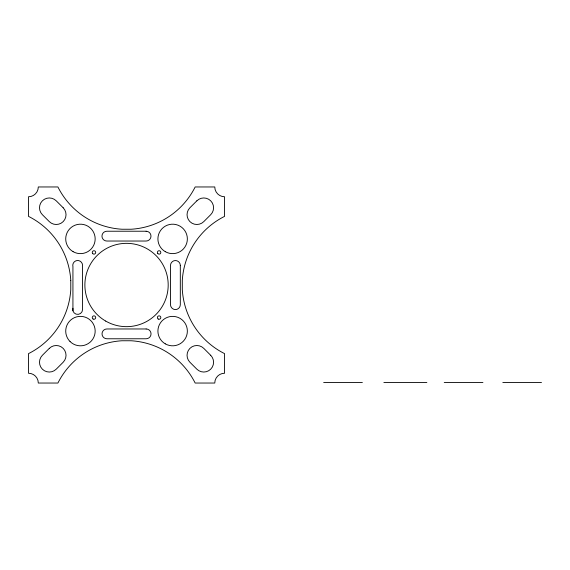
<?xml version="1.0" encoding="UTF-8"?>
<svg xmlns="http://www.w3.org/2000/svg" width="570" height="570" viewBox="0 0 570 570"><rect width="100%" height="100%" fill="white"/><g stroke="black" fill="none" stroke-linecap="round" stroke-linejoin="round"><path stroke-width="0.85" d="M72.931 308.242L72.931 310.785A4.902 4.902 0 0 0 82.564 309.51L82.564 265.399A4.902 4.902 0 0 0 77.028 260.54A4.902 4.902 0 0 0 72.931 266.667L72.931 310.785M323.667 382.456L362.363 382.456M383.867 382.456L426.866 382.456M444.237 382.456L482.933 382.456M502.804 382.456L541.5 382.456M180.312 265.449L180.312 304.665A4.902 4.902 0 0 1 175.41 309.567A4.902 4.902 0 0 1 170.508 304.665L170.508 265.456A4.902 4.902 0 0 1 175.41 260.547A4.902 4.902 0 0 1 180.312 265.449M70.773 280.404L70.773 289.596A76.729 76.729 0 0 1 28.5 353.628L28.5 373.236A9.804 9.804 0 0 1 38.304 383.04L57.912 383.04A76.729 76.729 0 0 1 121.937 340.76L131.136 340.76A76.729 76.729 0 0 1 195.161 383.04L214.769 383.04A9.804 9.804 0 0 1 224.573 373.236L224.573 353.628A76.729 76.729 0 0 1 182.3 289.596L182.3 280.404A76.729 76.729 0 0 1 224.573 216.372L224.573 196.764A9.804 9.804 0 0 1 214.769 186.96L195.161 186.96A76.729 76.729 0 0 1 131.136 229.24L121.937 229.24A76.729 76.729 0 0 1 57.912 186.96L38.304 186.96A9.804 9.804 0 0 1 28.5 196.764L28.5 216.372A76.729 76.729 0 0 1 70.773 280.404M49.298 348.377L42.365 355.31A9.804 9.804 0 0 0 42.365 369.175A9.804 9.804 0 0 0 56.231 369.175L63.163 362.242A9.804 9.804 0 0 0 63.163 348.377A9.804 9.804 0 0 0 49.298 348.377M196.849 200.825L189.917 207.758A9.804 9.804 0 0 0 189.917 221.623A9.804 9.804 0 0 0 203.782 221.623L210.708 214.691A9.804 9.804 0 0 0 210.708 200.825A9.804 9.804 0 0 0 196.849 200.825M146.084 231.228L106.868 231.228A4.902 4.902 0 0 0 101.966 236.13A4.902 4.902 0 0 0 106.875 241.032L146.084 241.032A4.902 4.902 0 0 0 150.986 236.13A4.902 4.902 0 0 0 146.084 231.228M146.141 328.968L106.925 328.968A4.902 4.902 0 0 0 102.023 333.878A4.902 4.902 0 0 0 106.932 338.772L146.141 338.772A4.902 4.902 0 0 0 151.043 333.87A4.902 4.902 0 0 0 146.141 328.968M63.163 207.758L56.231 200.825A9.804 9.804 0 0 0 42.365 200.825A9.804 9.804 0 0 0 42.365 214.691L49.298 221.623A9.804 9.804 0 0 0 63.163 221.623A9.804 9.804 0 0 0 63.163 207.758M210.708 355.31L203.782 348.377A9.804 9.804 0 0 0 189.917 348.377A9.804 9.804 0 0 0 189.917 362.242L196.849 369.175A9.804 9.804 0 0 0 210.708 369.175A9.804 9.804 0 0 0 210.708 355.31M70.032 341.508A14.727 14.727 0 0 0 94.67 334.904A14.727 14.727 0 0 0 76.629 316.87A14.727 14.727 0 0 0 70.032 341.508M93.117 319.05A1.717 1.717 0 0 0 95.689 317.561A1.717 1.717 0 0 0 93.117 316.079A1.717 1.717 0 0 0 93.117 319.05M165.272 343.845A14.727 14.727 0 0 0 187.359 331.092A14.727 14.727 0 0 0 165.272 318.338A14.727 14.727 0 0 0 165.272 343.845M158.239 319.05A1.717 1.717 0 0 0 160.818 317.561A1.717 1.717 0 0 0 158.239 316.079A1.717 1.717 0 0 0 158.239 319.05M73.081 251.662A14.727 14.727 0 0 0 95.169 238.908A14.727 14.727 0 0 0 73.081 226.155A14.727 14.727 0 0 0 73.081 251.662M92.76 253.65A1.717 1.717 0 0 0 95.632 252.881A1.717 1.717 0 0 0 93.53 250.779A1.717 1.717 0 0 0 92.76 253.65M165.272 251.662A14.727 14.727 0 0 0 187.359 238.908A14.727 14.727 0 0 0 165.272 226.155A14.727 14.727 0 0 0 165.272 251.662M157.883 253.65A1.717 1.717 0 0 0 160.754 252.881A1.717 1.717 0 0 0 158.652 250.779A1.717 1.717 0 0 0 157.883 253.65M105.699 321.074A41.66 41.66 0 0 0 168.193 285.007A41.66 41.66 0 0 0 105.714 248.919A41.66 41.66 0 0 0 105.699 321.074"/></g></svg>
